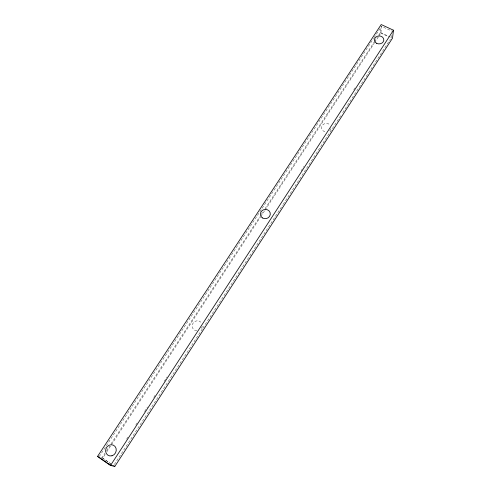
<?xml version="1.0" encoding="UTF-8"?>
<svg xmlns="http://www.w3.org/2000/svg" width="491" height="491" viewBox="0 0 491 491"><rect width="100%" height="100%" fill="white"/><g stroke="black" fill="none" stroke-linecap="round" stroke-linejoin="round"><path stroke-width="0.37" stroke-dasharray="2.46 1.84" d="M378.77 35.064L380.439 32.523L380.985 26.723M378.807 36.279L380.887 33.106L381.532 26.318L392.002 31.142M391.21 37.893L391.652 34.143M114.385 464.449L202.464 328.731M202.881 328.086L282.767 204.993M283.178 204.354L341.073 115.146M342.73 112.599L390.382 39.17M126.61 439.15L127.863 437.223M135.798 425.016L137.474 422.45M144.575 411.526L147.503 407.033M153.769 397.397L155.438 394.825M164.178 381.384L167.093 376.91M301.093 170.905L303.997 166.437M353.784 89.896L355.441 87.349M105.148 454.359L102.637 458.195L110.524 463.633M106.823 451.8L111.009 445.405M111.426 444.766L260.396 217.182M260.813 216.543L264.594 210.762M265.017 210.123L374.234 43.269M374.645 42.637L378.389 36.917M99.231 456.556L231.108 255.565M231.531 254.921L373.614 38.378M374.032 37.746L381.532 26.318M101.391 457.471L102.024 457.637L104.951 453.175M106.621 450.621L109.542 446.159M111.064 443.839L259.671 216.924M261.353 214.358L263.581 210.952M265.128 208.595L374.185 42.066M374.602 41.434L377.131 37.568M380.439 32.523L391.855 37.807M380.887 33.106L387.767 36.297M102.024 457.637L110.702 463.621M330.934 128.525A4.744 4.229 -4.3 0 1 329.516 130.71M324.876 131.692A4.744 4.229 -4.3 0 1 322.225 125.555A4.744 4.229 -4.3 0 1 329.565 124.499M202.188 326.239A5.149 4.904 -40 0 1 201.396 328.356M196.866 330.799A5.149 4.904 -40 0 1 192.613 323.894A5.149 4.904 -40 0 1 200.844 322.17"/><path stroke-width="0.74" d="M393.475 30.209L392.524 38.12L114.808 466.45L110.53 465.431L97.525 456.452L381.188 24.55L393.475 30.209L110.53 465.431M112.2 465.4L109.892 464.842L98.808 457.195M99.292 457.324L99.777 457.446M97.525 456.452L98.182 456.624M113.587 465.609L114.808 466.45M111.985 455.783A5.732 5.241 -63 0 0 114.943 446.337A5.732 5.241 -63 0 0 105.866 448.952A5.732 5.241 -63 0 0 111.985 455.783M262.403 217.906A4.99 4.634 -12.9 0 0 270.277 214.407A4.99 4.634 -12.9 0 0 263.323 209.872A4.99 4.634 -12.9 0 0 262.403 217.906M376.548 43.269A4.701 3.989 -1.4 0 0 383.821 40.115A4.701 3.989 -1.4 0 0 377.02 36.365A4.701 3.989 -1.4 0 0 376.548 43.269"/></g></svg>
